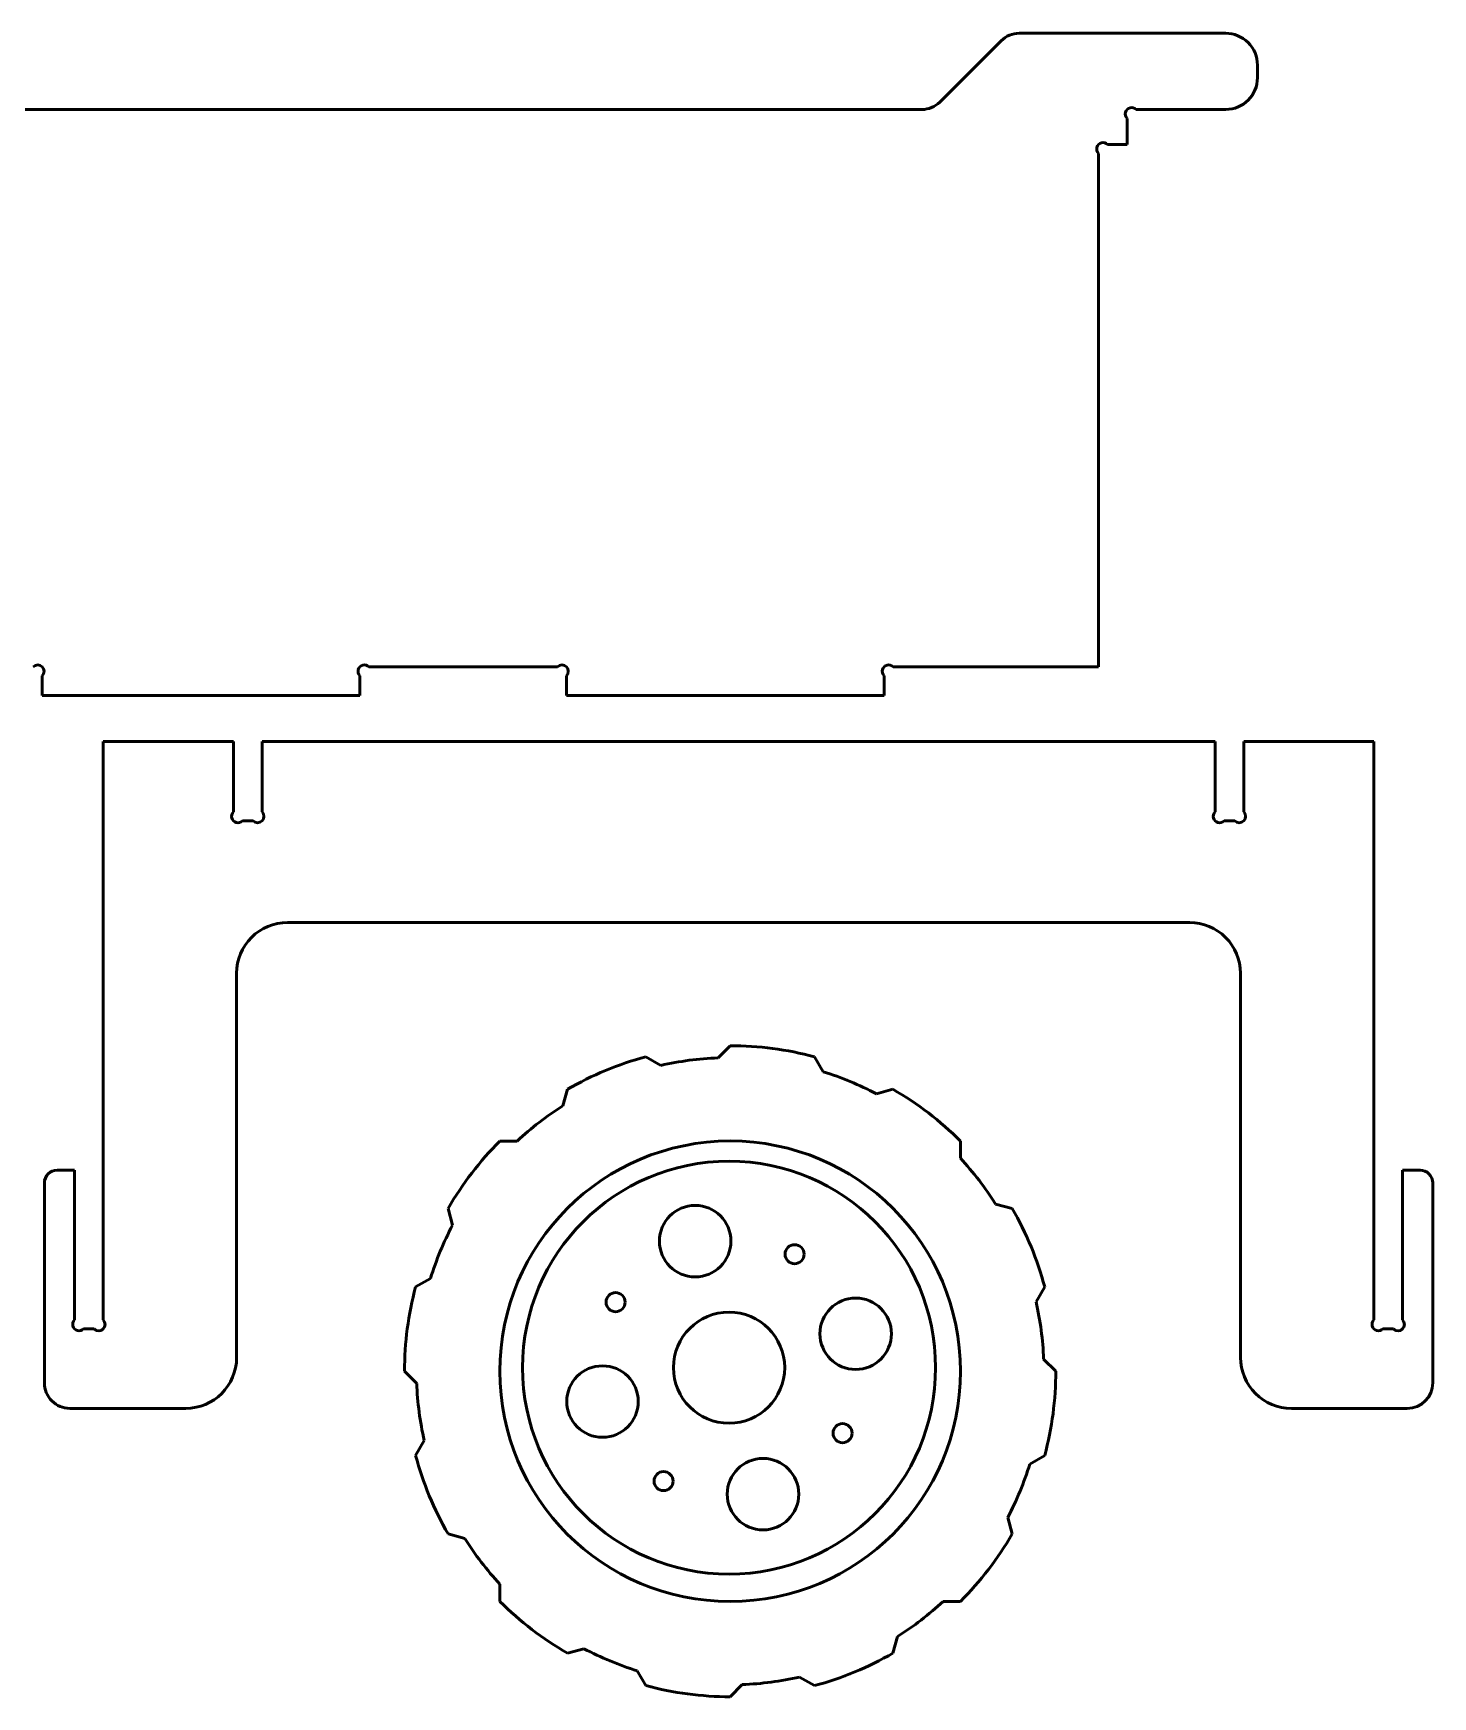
# Model space of a CAD drawing. Header units: millimetres. Extents: x -5696 to 5717, y -1207 to 892.
# Drawn here: x 4833 to 5717, y -481 to 570 of the extents above; entities that cross this region are included whole.
import ezdxf

# ---------------------------------------------------------------- set-up
doc = ezdxf.new("R2010")
doc.units = ezdxf.units.MM
doc.header["$MEASUREMENT"] = 0
doc.layers.add('layer 1', color=7, linetype='Continuous')

msp = doc.modelspace()

# ---------------------------------------------------------------- linework, layer by layer
at = {"layer": 'layer 1', "lineweight": 50}
for points in [[(5455.5978, 569.9708), (5451.3416, 569.9708), (5447.2597, 568.28), (5444.2501, 565.2705)], [(5585.9877, 569.9708), (5585.9877, 569.9708), (5455.5978, 569.9708), (5455.5978, 569.9708)], [(5444.2501, 565.2705), (5444.2501, 565.2705), (5405.5068, 526.5272), (5405.5068, 526.5272)], [(5606.0477, 541.8868), (5606.0477, 541.8868), (5606.0477, 549.9108), (5606.0477, 549.9108)], [(5585.9877, 521.8268), (5597.0666, 521.8268), (5606.0477, 530.8079), (5606.0477, 541.8867)], [(5394.1592, 521.8268), (5398.4154, 521.8268), (5402.4972, 523.5176), (5405.5068, 526.5272)], [(5394.1592, 521.8268), (5394.1592, 521.8268), (4814.9363, 521.8268), (4814.9363, 521.8268)], [(5523.8017, 499.7608), (5523.8017, 499.7608), (5523.8017, 516.153), (5523.8017, 516.153)], [(5529.4756, 521.8268), (5529.4756, 521.8268), (5585.9877, 521.8268), (5585.9877, 521.8268)], [(5505.7477, 169.7738), (5505.7477, 169.7738), (5505.7477, 494.087), (5505.7477, 494.087)], [(5511.4216, 499.7608), (5511.4216, 499.7608), (5523.8017, 499.7608), (5523.8017, 499.7608)], [(5045.0266, 169.7738), (5045.0266, 169.7738), (5164.0689, 169.7738), (5164.0689, 169.7738)], [(5376.0166, 169.7738), (5376.0166, 169.7738), (5505.7477, 169.7738), (5505.7477, 169.7738)], [(4838.7528, 164.0999), (4838.7528, 164.0999), (4838.7528, 151.7198), (4838.7528, 151.7198)], [(5039.3528, 151.7198), (5039.3528, 151.7198), (5039.3528, 164.0999), (5039.3528, 164.0999)], [(5169.7428, 164.0999), (5169.7428, 164.0999), (5169.7428, 151.7198), (5169.7428, 151.7198)], [(5370.3428, 151.7198), (5370.3428, 151.7198), (5370.3428, 164.0999), (5370.3428, 164.0999)], [(4838.7528, 151.7198), (4838.7528, 151.7198), (5039.3528, 151.7198), (5039.3528, 151.7198)], [(5169.7428, 151.7198), (5169.7428, 151.7198), (5370.3428, 151.7198), (5370.3428, 151.7198)], [(4877.2076, 122.6215), (4877.2076, 122.6215), (4877.2076, -242.8147), (4877.2076, -242.8147)], [(4959.4536, 122.6215), (4959.4536, 122.6215), (4877.2076, 122.6215), (4877.2076, 122.6215)], [(4959.4536, 78.1454), (4959.4536, 78.1454), (4959.4536, 122.6215), (4959.4536, 122.6215)], [(4977.5076, 122.6215), (4977.5076, 122.6215), (4977.5076, 78.1454), (4977.5076, 78.1454)], [(5579.3076, 122.6215), (5579.3076, 122.6215), (4977.5076, 122.6215), (4977.5076, 122.6215)], [(5579.3076, 78.1454), (5579.3076, 78.1454), (5579.3076, 122.6215), (5579.3076, 122.6215)], [(5597.3616, 122.6215), (5597.3616, 122.6215), (5597.3616, 78.1454), (5597.3616, 78.1454)], [(5679.6076, 122.6215), (5679.6076, 122.6215), (5597.3616, 122.6215), (5597.3616, 122.6215)], [(5679.6076, -242.8147), (5679.6076, -242.8147), (5679.6076, 122.6215), (5679.6076, 122.6215)], [(4971.8337, 72.4715), (4971.8337, 72.4715), (4965.1274, 72.4715), (4965.1274, 72.4715)], [(5591.6878, 72.4715), (5591.6878, 72.4715), (5584.9814, 72.4715), (5584.9814, 72.4715)], [(4993.5556, 8.2795), (4993.5556, 8.2795), (5563.2596, 8.2795), (5563.2596, 8.2795)], [(4961.4596, -266.5424), (4961.4596, -266.5424), (4961.4596, -23.8165), (4961.4596, -23.8165)], [(5595.3556, -23.8165), (5595.3556, -23.8165), (5595.3556, -266.5424), (5595.3556, -266.5424)], [(5273.1071, -69.5744), (5273.1071, -69.5744), (5265.4359, -77.2455), (5265.4359, -77.2455)], [(5326.3242, -76.5806), (5308.9674, -71.9299), (5291.076, -69.5744), (5273.1071, -69.5744)], [(5219.89, -76.5806), (5202.5333, -81.2314), (5185.8611, -88.1371), (5170.2996, -97.1216)], [(5229.2851, -82.0049), (5229.2851, -82.0049), (5219.89, -76.5806), (5219.89, -76.5806)], [(5265.4359, -77.2455), (5253.265, -77.7172), (5241.1634, -79.3104), (5229.2851, -82.0049)], [(5331.7484, -85.9757), (5331.7484, -85.9757), (5326.3242, -76.5806), (5326.3242, -76.5806)], [(5365.4356, -99.9295), (5354.6594, -94.2524), (5343.3826, -89.5814), (5331.7484, -85.9757)], [(5170.2996, -97.1216), (5170.2996, -97.1216), (5167.4918, -107.6005), (5167.4918, -107.6005)], [(5375.9146, -97.1216), (5375.9146, -97.1216), (5365.4356, -99.9295), (5365.4356, -99.9295)], [(5418.4989, -129.7977), (5405.7929, -117.0917), (5391.4761, -106.1061), (5375.9146, -97.1216)], [(5167.4918, -107.6005), (5157.1873, -114.0945), (5147.5036, -121.525), (5138.5639, -129.7977)], [(5127.7153, -129.7977), (5115.0093, -142.5036), (5104.0237, -156.8203), (5095.0393, -172.3819)], [(5138.5639, -129.7977), (5138.5639, -129.7977), (5127.7153, -129.7977), (5127.7153, -129.7977)], [(5418.4989, -140.6463), (5418.4989, -140.6463), (5418.4989, -129.7977), (5418.4989, -129.7977)], [(5440.696, -169.5741), (5434.202, -159.2696), (5426.7715, -149.5859), (5418.4989, -140.6463)], [(4840.0966, -156.2124), (4840.0966, -156.2124), (4840.0966, -282.5904), (4840.0966, -282.5904)], [(4859.1536, -148.1884), (4859.1536, -148.1884), (4848.1206, -148.1884), (4848.1206, -148.1884)], [(4859.1536, -242.8147), (4859.1536, -242.8147), (4859.1536, -148.1884), (4859.1536, -148.1884)], [(5697.6616, -148.1884), (5697.6616, -148.1884), (5697.6616, -242.8147), (5697.6616, -242.8147)], [(5708.6946, -148.1884), (5708.6946, -148.1884), (5697.6616, -148.1884), (5697.6616, -148.1884)], [(5716.7186, -282.5904), (5716.7186, -282.5904), (5716.7186, -156.2124), (5716.7186, -156.2124)], [(5095.0393, -172.3819), (5095.0393, -172.3819), (5097.8471, -182.8608), (5097.8471, -182.8608)], [(5451.1749, -172.3819), (5451.1749, -172.3819), (5440.696, -169.5741), (5440.696, -169.5741)], [(5471.7159, -221.9723), (5467.0652, -204.6157), (5460.1594, -187.9435), (5451.1749, -172.3819)], [(5097.8471, -182.8608), (5092.1701, -193.6371), (5087.499, -204.9139), (5083.8933, -216.5481)], [(5083.8933, -216.5481), (5083.8933, -216.5481), (5074.4982, -221.9723), (5074.4982, -221.9723)], [(5074.4982, -221.9723), (5069.8475, -239.329), (5067.4921, -257.2205), (5067.4921, -275.1894)], [(5466.2916, -231.3675), (5466.2916, -231.3675), (5471.7159, -221.9723), (5471.7159, -221.9723)], [(5471.051, -267.5184), (5470.5793, -255.3474), (5468.9861, -243.2459), (5466.2916, -231.3675)], [(4871.5337, -248.4884), (4871.5337, -248.4884), (4864.8274, -248.4884), (4864.8274, -248.4884)], [(5691.9878, -248.4884), (5691.9878, -248.4884), (5685.2814, -248.4884), (5685.2814, -248.4884)], [(4929.3636, -298.6384), (4947.0896, -298.6384), (4961.4595, -284.2688), (4961.4596, -266.5426)], [(5478.7221, -275.1894), (5478.7221, -275.1894), (5471.051, -267.5184), (5471.051, -267.5184)], [(5067.4921, -275.1894), (5067.4921, -275.1894), (5075.1631, -282.8605), (5075.1631, -282.8605)], [(5075.1631, -282.8605), (5075.6348, -295.0315), (5077.228, -307.133), (5079.9225, -319.0114)], [(5471.7159, -328.4065), (5476.3666, -311.0502), (5478.722, -293.1591), (5478.7221, -275.1905)], [(5700.6706, -298.6384), (5709.5336, -298.6384), (5716.7186, -291.4535), (5716.7186, -282.5905)], [(4856.1446, -298.6384), (4856.1446, -298.6384), (4929.3636, -298.6384), (4929.3636, -298.6384)], [(5627.4516, -298.6384), (5627.4516, -298.6384), (5700.6706, -298.6384), (5700.6706, -298.6384)], [(5079.9225, -319.0114), (5079.9225, -319.0114), (5074.4982, -328.4065), (5074.4982, -328.4065)], [(5074.4982, -328.4065), (5079.1489, -345.7632), (5086.0548, -362.4354), (5095.0393, -377.9969)], [(5448.3671, -367.5181), (5454.0441, -356.7418), (5458.7151, -345.465), (5462.3207, -333.8308)], [(5462.3207, -333.8308), (5462.3207, -333.8308), (5471.7159, -328.4065), (5471.7159, -328.4065)], [(5451.1749, -377.9969), (5451.1749, -377.9969), (5448.3671, -367.5181), (5448.3671, -367.5181)], [(5095.0393, -377.9969), (5095.0393, -377.9969), (5105.5181, -380.8047), (5105.5181, -380.8047)], [(5418.4989, -420.5812), (5431.2048, -407.8752), (5442.1904, -393.5586), (5451.1749, -377.9969)], [(5105.5182, -380.8047), (5112.0121, -391.1093), (5119.4427, -400.7929), (5127.7153, -409.7326)], [(5127.7153, -409.7326), (5127.7153, -409.7326), (5127.7153, -420.5812), (5127.7153, -420.5812)], [(5127.7153, -420.5812), (5140.4213, -433.2872), (5154.738, -444.2727), (5170.2996, -453.2572)], [(5378.7224, -442.7784), (5389.0269, -436.2843), (5398.7106, -428.8538), (5407.6503, -420.5812)], [(5407.6503, -420.5812), (5407.6503, -420.5812), (5418.4989, -420.5812), (5418.4989, -420.5812)], [(5170.2996, -453.2572), (5170.2996, -453.2572), (5180.7785, -450.4494), (5180.7785, -450.4494)], [(5180.7785, -450.4494), (5191.5547, -456.1264), (5202.8315, -460.7975), (5214.4657, -464.4032)], [(5375.9146, -453.2572), (5375.9146, -453.2572), (5378.7224, -442.7784), (5378.7224, -442.7784)], [(5326.3242, -473.7983), (5343.6809, -469.1475), (5360.353, -462.2417), (5375.9146, -453.2572)], [(5214.4657, -464.4032), (5214.4657, -464.4032), (5219.89, -473.7983), (5219.89, -473.7983)], [(5280.7781, -473.1334), (5292.9491, -472.6617), (5305.0507, -471.0685), (5316.9291, -468.374)], [(5316.9291, -468.374), (5316.9291, -468.374), (5326.3242, -473.7983), (5326.3242, -473.7983)], [(5219.89, -473.7983), (5237.2467, -478.449), (5255.1381, -480.8044), (5273.1071, -480.8044)], [(5273.1071, -480.8044), (5273.1071, -480.8044), (5280.7781, -473.1334), (5280.7781, -473.1334)]]:
    msp.add_open_spline(points, degree=3, dxfattribs=at)
for points, knots in [([(5606.0477, 549.9108), (5606.0477, 555.2311), (5603.9343, 560.3334), (5600.1724, 564.0954), (5600.1724, 564.0954), (5596.4103, 567.8573), (5591.3081, 569.9708), (5585.9877, 569.9708)], [0, 0, 0, 0, 0.333333333, 0.333333333, 0.333333333, 0.333333333, 1, 1, 1, 1]), ([(5529.4756, 521.8268), (5528.4621, 522.8404), (5526.9849, 523.2362), (5525.6003, 522.8651), (5525.6003, 522.8651), (5524.2158, 522.4942), (5523.1343, 521.4128), (5522.7634, 520.0283), (5522.7634, 520.0283), (5522.3924, 518.6437), (5522.7882, 517.1665), (5523.8017, 516.153)], [0, 0, 0, 0, 0.25, 0.25, 0.25, 0.25, 0.5, 0.5, 0.5, 0.5, 1, 1, 1, 1]), ([(5511.4216, 499.7608), (5510.4081, 500.7744), (5508.9309, 501.1702), (5507.5463, 500.7991), (5507.5463, 500.7991), (5506.1618, 500.4282), (5505.0803, 499.3468), (5504.7094, 497.9623), (5504.7094, 497.9623), (5504.3384, 496.5777), (5504.7342, 495.1005), (5505.7477, 494.087)], [0, 0, 0, 0, 0.25, 0.25, 0.25, 0.25, 0.5, 0.5, 0.5, 0.5, 1, 1, 1, 1]), ([(4838.7528, 164.0999), (4840.3196, 165.6667), (4840.3196, 168.207), (4838.7528, 169.7738), (4838.7528, 169.7738), (4837.186, 171.3406), (4834.6458, 171.3406), (4833.079, 169.7738)], [0, 0, 0, 0, 0.333333333, 0.333333333, 0.333333333, 0.333333333, 1, 1, 1, 1]), ([(5045.0266, 169.7738), (5044.013, 170.7874), (5042.5358, 171.1831), (5041.1513, 170.8122), (5041.1513, 170.8122), (5039.7668, 170.4412), (5038.6854, 169.3598), (5038.3144, 167.9752), (5038.3144, 167.9752), (5037.9434, 166.5908), (5038.3393, 165.1135), (5039.3528, 164.0999)], [0, 0, 0, 0, 0.25, 0.25, 0.25, 0.25, 0.5, 0.5, 0.5, 0.5, 1, 1, 1, 1]), ([(5169.7428, 164.0999), (5171.3096, 165.6667), (5171.3096, 168.207), (5169.7428, 169.7738), (5169.7428, 169.7738), (5168.176, 171.3406), (5165.6357, 171.3406), (5164.0689, 169.7738)], [0, 0, 0, 0, 0.333333333, 0.333333333, 0.333333333, 0.333333333, 1, 1, 1, 1]), ([(5376.0166, 169.7738), (5375.0031, 170.7874), (5373.5258, 171.1831), (5372.1413, 170.8122), (5372.1413, 170.8122), (5370.7568, 170.4412), (5369.6753, 169.3598), (5369.3044, 167.9752), (5369.3044, 167.9752), (5368.9334, 166.5908), (5369.3293, 165.1135), (5370.3428, 164.0999)], [0, 0, 0, 0, 0.25, 0.25, 0.25, 0.25, 0.5, 0.5, 0.5, 0.5, 1, 1, 1, 1]), ([(4959.4536, 78.1454), (4958.4401, 77.1318), (4958.0442, 75.6546), (4958.4152, 74.2701), (4958.4152, 74.2701), (4958.7862, 72.8855), (4959.8677, 71.8041), (4961.2521, 71.4332), (4961.2521, 71.4332), (4962.6366, 71.0622), (4964.1139, 71.4579), (4965.1274, 72.4715)], [0, 0, 0, 0, 0.25, 0.25, 0.25, 0.25, 0.5, 0.5, 0.5, 0.5, 1, 1, 1, 1]), ([(4971.8337, 72.4715), (4973.4005, 70.9047), (4975.9408, 70.9047), (4977.5076, 72.4715), (4977.5076, 72.4715), (4979.0744, 74.0383), (4979.0744, 76.5786), (4977.5076, 78.1454)], [0, 0, 0, 0, 0.333333333, 0.333333333, 0.333333333, 0.333333333, 1, 1, 1, 1]), ([(5579.3076, 78.1454), (5578.294, 77.1318), (5577.8982, 75.6546), (5578.2693, 74.2701), (5578.2693, 74.2701), (5578.6402, 72.8855), (5579.7216, 71.8041), (5581.1061, 71.4332), (5581.1061, 71.4332), (5582.4907, 71.0622), (5583.9679, 71.4579), (5584.9814, 72.4715)], [0, 0, 0, 0, 0.25, 0.25, 0.25, 0.25, 0.5, 0.5, 0.5, 0.5, 1, 1, 1, 1]), ([(5591.6878, 72.4715), (5593.2546, 70.9047), (5595.7948, 70.9047), (5597.3616, 72.4715), (5597.3616, 72.4715), (5598.9284, 74.0383), (5598.9284, 76.5786), (5597.3616, 78.1454)], [0, 0, 0, 0, 0.333333333, 0.333333333, 0.333333333, 0.333333333, 1, 1, 1, 1]), ([(4993.5556, 8.2795), (4985.0433, 8.2795), (4976.8794, 4.898), (4970.8603, -1.1211), (4970.8603, -1.1211), (4964.8411, -7.1403), (4961.4596, -15.3041), (4961.4596, -23.8165)], [0, 0, 0, 0, 0.333333333, 0.333333333, 0.333333333, 0.333333333, 1, 1, 1, 1]), ([(5595.3556, -23.8165), (5595.3556, -15.3041), (5591.9741, -7.1403), (5585.9548, -1.1211), (5585.9548, -1.1211), (5579.9357, 4.898), (5571.772, 8.2795), (5563.2596, 8.2795)], [0, 0, 0, 0, 0.333333333, 0.333333333, 0.333333333, 0.333333333, 1, 1, 1, 1]), ([(5418.5421, -275.1894), (5418.5421, -194.868), (5353.4287, -129.7546), (5273.1073, -129.7544), (5273.1073, -129.7544), (5192.7858, -129.7543), (5127.6723, -194.8676), (5127.6721, -275.189), (5127.6721, -275.189), (5127.6719, -355.5105), (5192.785, -420.6241), (5273.1065, -420.6244), (5273.1065, -420.6244), (5353.4279, -420.6247), (5418.5417, -355.5117), (5418.5421, -275.1902)], [0, 0, 0, 0, 0.2, 0.2, 0.2, 0.2, 0.4, 0.4, 0.4, 0.4, 0.6, 0.6, 0.6, 0.6, 1, 1, 1, 1]), ([(5402.8237, -272.9354), (5402.8237, -200.923), (5344.4462, -142.5455), (5272.4338, -142.5454), (5272.4338, -142.5454), (5200.4215, -142.5453), (5142.0439, -200.9227), (5142.0437, -272.935), (5142.0437, -272.935), (5142.0435, -344.9474), (5200.4208, -403.3251), (5272.4332, -403.3254), (5272.4332, -403.3254), (5344.4455, -403.3256), (5402.8233, -344.9484), (5402.8237, -272.9361)], [0, 0, 0, 0, 0.2, 0.2, 0.2, 0.2, 0.4, 0.4, 0.4, 0.4, 0.6, 0.6, 0.6, 0.6, 1, 1, 1, 1]), ([(4848.1206, -148.1884), (4845.9925, -148.1884), (4843.9515, -149.0339), (4842.4467, -150.5387), (4842.4467, -150.5387), (4840.9419, -152.0435), (4840.0966, -154.0844), (4840.0966, -156.2124)], [0, 0, 0, 0, 0.333333333, 0.333333333, 0.333333333, 0.333333333, 1, 1, 1, 1]), ([(5716.7186, -156.2124), (5716.7186, -154.0844), (5715.8732, -152.0435), (5714.3684, -150.5387), (5714.3684, -150.5387), (5712.8636, -149.0339), (5710.8227, -148.1884), (5708.6946, -148.1884)], [0, 0, 0, 0, 0.333333333, 0.333333333, 0.333333333, 0.333333333, 1, 1, 1, 1]), ([(5273.5845, -193.0074), (5273.5845, -180.5437), (5263.4807, -170.4399), (5251.017, -170.4399), (5251.017, -170.4399), (5238.5533, -170.4399), (5228.4495, -180.5436), (5228.4495, -193.0073), (5228.4495, -193.0073), (5228.4495, -205.471), (5238.5532, -215.5748), (5251.0169, -215.5749), (5251.0169, -215.5749), (5263.4806, -215.5749), (5273.5844, -205.4712), (5273.5845, -193.0075)], [0, 0, 0, 0, 0.2, 0.2, 0.2, 0.2, 0.4, 0.4, 0.4, 0.4, 0.6, 0.6, 0.6, 0.6, 1, 1, 1, 1]), ([(5319.8254, -201.2739), (5319.8254, -197.9503), (5317.1311, -195.2559), (5313.8074, -195.2559), (5313.8074, -195.2559), (5310.4838, -195.2559), (5307.7894, -197.9503), (5307.7894, -201.2739), (5307.7894, -201.2739), (5307.7894, -204.5976), (5310.4837, -207.2919), (5313.8073, -207.2919), (5313.8073, -207.2919), (5317.1311, -207.2919), (5319.8254, -204.5976), (5319.8254, -201.2739)], [0, 0, 0, 0, 0.2, 0.2, 0.2, 0.2, 0.4, 0.4, 0.4, 0.4, 0.6, 0.6, 0.6, 0.6, 1, 1, 1, 1]), ([(5206.7902, -231.5616), (5206.7902, -228.238), (5204.0959, -225.5436), (5200.7722, -225.5436), (5200.7722, -225.5436), (5197.4486, -225.5436), (5194.7542, -228.238), (5194.7542, -231.5616), (5194.7542, -231.5616), (5194.7542, -234.8852), (5197.4486, -237.5796), (5200.7722, -237.5796), (5200.7722, -237.5796), (5204.0959, -237.5796), (5206.7902, -234.8852), (5206.7902, -231.5616)], [0, 0, 0, 0, 0.2, 0.2, 0.2, 0.2, 0.4, 0.4, 0.4, 0.4, 0.6, 0.6, 0.6, 0.6, 1, 1, 1, 1]), ([(5374.929, -251.5187), (5374.929, -239.055), (5364.8253, -228.9512), (5352.3616, -228.9512), (5352.3616, -228.9512), (5339.898, -228.9512), (5329.7941, -239.0549), (5329.7941, -251.5186), (5329.7941, -251.5186), (5329.794, -263.9823), (5339.8979, -274.0862), (5352.3615, -274.0862), (5352.3615, -274.0862), (5364.8252, -274.0863), (5374.929, -263.9825), (5374.929, -251.5188)], [0, 0, 0, 0, 0.2, 0.2, 0.2, 0.2, 0.4, 0.4, 0.4, 0.4, 0.6, 0.6, 0.6, 0.6, 1, 1, 1, 1]), ([(5307.5387, -272.9354), (5307.5387, -253.5474), (5291.8217, -237.8304), (5272.4337, -237.8304), (5272.4337, -237.8304), (5253.0458, -237.8303), (5237.3287, -253.5473), (5237.3287, -272.9353), (5237.3287, -272.9353), (5237.3286, -292.3231), (5253.0456, -308.0403), (5272.4335, -308.0404), (5272.4335, -308.0404), (5291.8215, -308.0404), (5307.5386, -292.3234), (5307.5387, -272.9356)], [0, 0, 0, 0, 0.2, 0.2, 0.2, 0.2, 0.4, 0.4, 0.4, 0.4, 0.6, 0.6, 0.6, 0.6, 1, 1, 1, 1]), ([(4859.1536, -242.8147), (4858.1401, -243.8282), (4857.7442, -245.3054), (4858.1152, -246.69), (4858.1152, -246.69), (4858.4862, -248.0745), (4859.5676, -249.1558), (4860.9521, -249.5268), (4860.9521, -249.5268), (4862.3366, -249.8979), (4863.8138, -249.502), (4864.8274, -248.4884)], [0, 0, 0, 0, 0.25, 0.25, 0.25, 0.25, 0.5, 0.5, 0.5, 0.5, 1, 1, 1, 1]), ([(4871.5337, -248.4884), (4873.1005, -250.0552), (4875.6408, -250.0552), (4877.2076, -248.4884), (4877.2076, -248.4884), (4878.7744, -246.9217), (4878.7744, -244.3815), (4877.2076, -242.8147)], [0, 0, 0, 0, 0.333333333, 0.333333333, 0.333333333, 0.333333333, 1, 1, 1, 1]), ([(5679.6076, -242.8147), (5678.594, -243.8282), (5678.1983, -245.3054), (5678.5692, -246.69), (5678.5692, -246.69), (5678.9402, -248.0745), (5680.0216, -249.1558), (5681.4062, -249.5268), (5681.4062, -249.5268), (5682.7906, -249.8979), (5684.2679, -249.502), (5685.2814, -248.4884)], [0, 0, 0, 0, 0.25, 0.25, 0.25, 0.25, 0.5, 0.5, 0.5, 0.5, 1, 1, 1, 1]), ([(5691.9878, -248.4884), (5693.5546, -250.0552), (5696.0948, -250.0552), (5697.6616, -248.4884), (5697.6616, -248.4884), (5699.2284, -246.9217), (5699.2284, -244.3815), (5697.6616, -242.8147)], [0, 0, 0, 0, 0.333333333, 0.333333333, 0.333333333, 0.333333333, 1, 1, 1, 1]), ([(5215.0732, -294.3519), (5215.0732, -281.8882), (5204.9694, -271.7845), (5192.5057, -271.7844), (5192.5057, -271.7844), (5180.042, -271.7844), (5169.9382, -281.8882), (5169.9382, -294.3519), (5169.9382, -294.3519), (5169.9382, -306.8156), (5180.0419, -316.9194), (5192.5056, -316.9194), (5192.5056, -316.9194), (5204.9693, -316.9195), (5215.0731, -306.8158), (5215.0732, -294.3521)], [0, 0, 0, 0, 0.2, 0.2, 0.2, 0.2, 0.4, 0.4, 0.4, 0.4, 0.6, 0.6, 0.6, 0.6, 1, 1, 1, 1]), ([(5595.3556, -266.5424), (5595.3556, -275.0549), (5598.7371, -283.2186), (5604.7563, -289.2378), (5604.7563, -289.2378), (5610.7755, -295.2569), (5618.9392, -298.6384), (5627.4516, -298.6384)], [0, 0, 0, 0, 0.333333333, 0.333333333, 0.333333333, 0.333333333, 1, 1, 1, 1]), ([(4840.0966, -282.5904), (4840.0966, -286.8467), (4841.7874, -290.9286), (4844.797, -293.9381), (4844.797, -293.9381), (4847.8066, -296.9477), (4851.8884, -298.6384), (4856.1446, -298.6384)], [0, 0, 0, 0, 0.333333333, 0.333333333, 0.333333333, 0.333333333, 1, 1, 1, 1]), ([(5350.1131, -314.3091), (5350.1131, -310.9855), (5347.4188, -308.2911), (5344.0951, -308.2911), (5344.0951, -308.2911), (5340.7715, -308.2911), (5338.0771, -310.9854), (5338.0771, -314.3091), (5338.0771, -314.3091), (5338.0771, -317.6328), (5340.7714, -320.3271), (5344.095, -320.3271), (5344.095, -320.3271), (5347.4187, -320.3271), (5350.113, -317.6328), (5350.1131, -314.3091)], [0, 0, 0, 0, 0.2, 0.2, 0.2, 0.2, 0.4, 0.4, 0.4, 0.4, 0.6, 0.6, 0.6, 0.6, 1, 1, 1, 1]), ([(5316.4177, -352.8632), (5316.4177, -340.3996), (5306.314, -330.2958), (5293.8503, -330.2957), (5293.8503, -330.2957), (5281.3867, -330.2957), (5271.2828, -340.3995), (5271.2827, -352.8632), (5271.2827, -352.8632), (5271.2827, -365.3269), (5281.3865, -375.4307), (5293.8502, -375.4307), (5293.8502, -375.4307), (5306.3138, -375.4308), (5316.4177, -365.3271), (5316.4177, -352.8634)], [0, 0, 0, 0, 0.2, 0.2, 0.2, 0.2, 0.4, 0.4, 0.4, 0.4, 0.6, 0.6, 0.6, 0.6, 1, 1, 1, 1]), ([(5237.0779, -344.5968), (5237.0779, -341.2732), (5234.3836, -338.5788), (5231.0599, -338.5788), (5231.0599, -338.5788), (5227.7363, -338.5788), (5225.0419, -341.2731), (5225.0419, -344.5967), (5225.0419, -344.5967), (5225.0419, -347.9204), (5227.7362, -350.6147), (5231.0599, -350.6148), (5231.0599, -350.6148), (5234.3836, -350.6148), (5237.0779, -347.9204), (5237.0779, -344.5968)], [0, 0, 0, 0, 0.2, 0.2, 0.2, 0.2, 0.4, 0.4, 0.4, 0.4, 0.6, 0.6, 0.6, 0.6, 1, 1, 1, 1])]:
    msp.add_open_spline(points, degree=3, knots=knots, dxfattribs=at)

doc.saveas('drawing.dxf')
